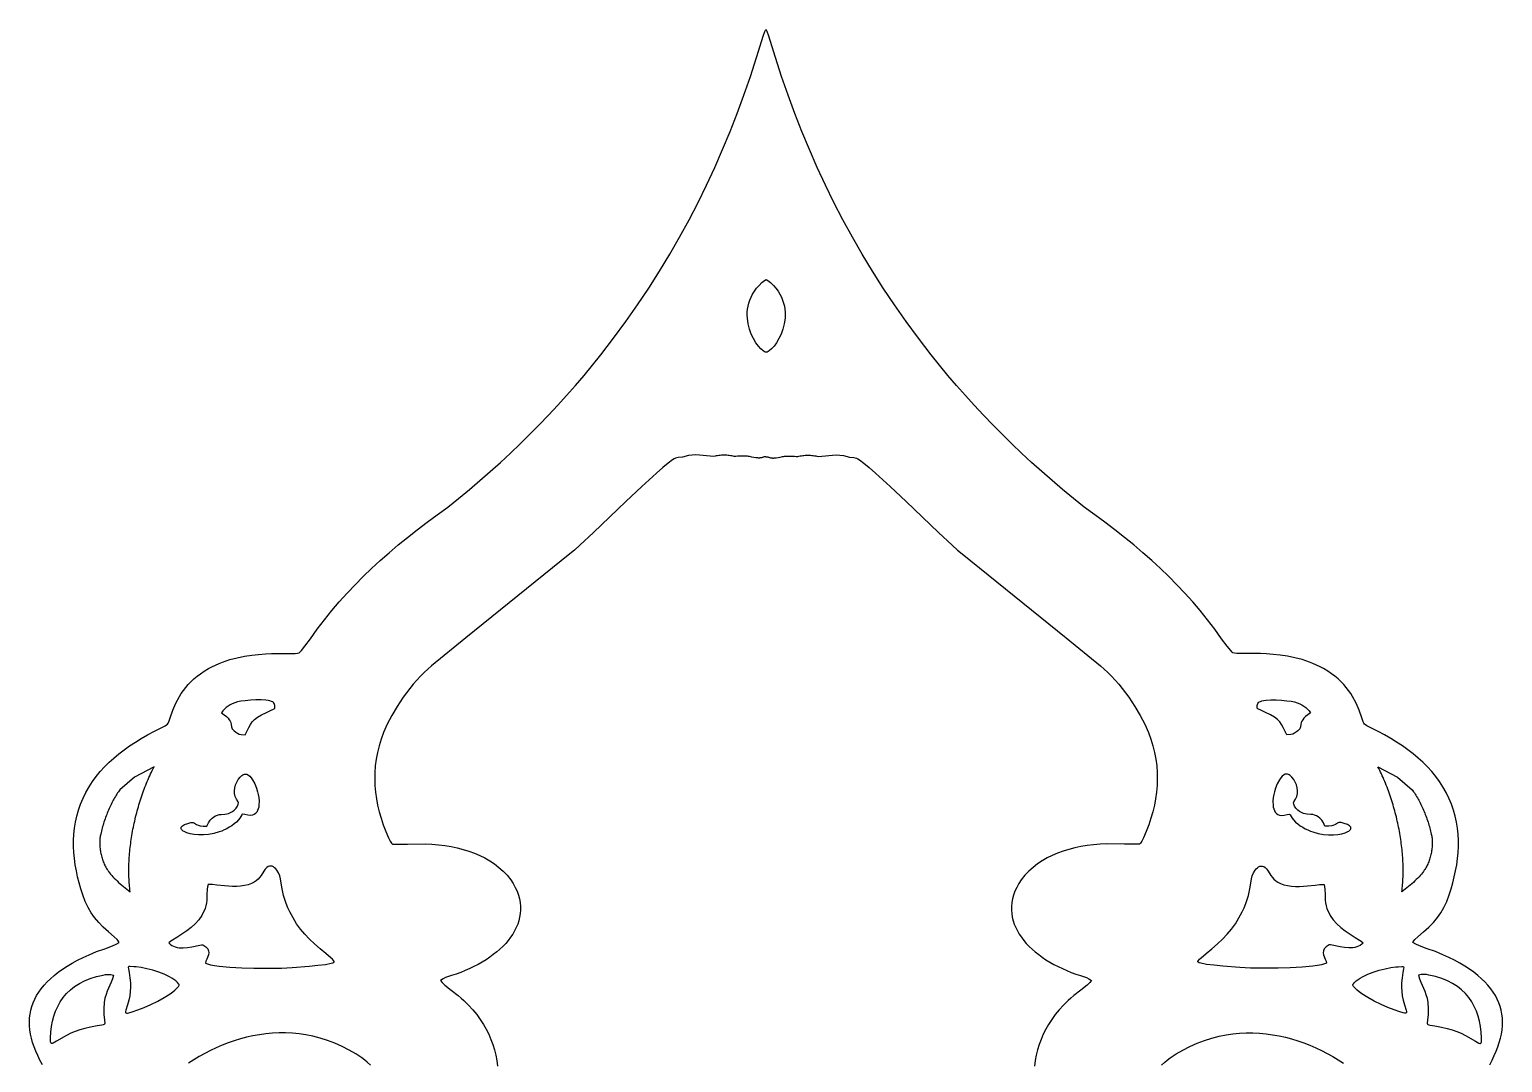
# Model space of a CAD drawing. Extents: x 75 to 4474, y 200 to 3053.
# Drawn here: x 2689 to 3383, y 646 to 1133 of the extents above; entities that cross this region are included whole.
import ezdxf

# ---------------------------------------------------------------- set-up
doc = ezdxf.new("R2010")
doc.units = 0
doc.layers.add('LAYER_1', color=18, linetype='CONTINUOUS')

msp = doc.modelspace()

# ---------------------------------------------------------------- linework, layer by layer
at = {"layer": 'LAYER_1'}
for points in [[(2694.96, 645.22), (2693.81, 647.37), (2692.78, 649.48), (2691.87, 651.57), (2691.07, 653.63), (2690.4, 655.66), (2689.85, 657.66), (2689.42, 659.63), (2689.12, 661.58), (2688.94, 663.49), (2688.89, 665.37), (2688.97, 667.23), (2689.18, 669.05), (2689.52, 670.85), (2690, 672.62), (2690.61, 674.36), (2691.36, 676.07), (2692.24, 677.75), (2693.27, 679.41), (2694.43, 681.03), (2695.74, 682.63), (2697.2, 684.2), (2698.79, 685.74), (2700.54, 687.25), (2702.43, 688.74), (2704.48, 690.19), (2706.67, 691.62), (2709.02, 693.02), (2711.53, 694.39), (2714.18, 695.74), (2717, 697.05), (2720.53, 698.47), (2724.35, 699.86), (2728.02, 701.28), (2729.68, 702.01), (2731.14, 702.76), (2730.67, 703.57), (2730.16, 704.21), (2728.78, 705.46), (2726.06, 707.8), (2723.64, 710.04), (2721.5, 712.24), (2719.6, 714.49), (2717.93, 716.83), (2716.47, 719.35), (2715.17, 722.1), (2714.03, 725.17), (2713.13, 727.99), (2712.32, 730.83), (2711.6, 733.69), (2710.98, 736.55), (2710.47, 739.41), (2710.07, 742.28), (2709.8, 745.15), (2709.66, 748.03), (2709.65, 750.9), (2709.79, 753.77), (2710.09, 756.63), (2710.54, 759.48), (2711.17, 762.33), (2711.97, 765.16), (2712.96, 767.98), (2714.14, 770.78), (2715.49, 773.52), (2716.98, 776.14), (2718.61, 778.65), (2720.36, 781.05), (2722.24, 783.35), (2724.25, 785.55), (2726.38, 787.67), (2728.63, 789.7), (2731, 791.66), (2733.49, 793.55), (2736.08, 795.38), (2738.78, 797.15), (2741.59, 798.88), (2744.5, 800.56), (2747.52, 802.2), (2750.63, 803.81), (2752.84, 804.93), (2753.5, 805.31), (2753.95, 805.69), (2754.27, 806.14), (2754.54, 806.73), (2755.19, 808.69), (2756.48, 812.22), (2757.89, 815.53), (2759.51, 818.63), (2760.42, 820.12), (2761.41, 821.55), (2762.48, 822.95), (2763.65, 824.31), (2764.93, 825.64), (2766.32, 826.93), (2767.83, 828.19), (2769.48, 829.43), (2771.27, 830.64), (2773.21, 831.83), (2774.84, 832.71), (2776.51, 833.51), (2778.19, 834.24), (2779.89, 834.91), (2783.33, 836.05), (2786.79, 836.95), (2790.22, 837.65), (2793.59, 838.17), (2796.87, 838.53), (2800.02, 838.77), (2802.99, 838.9), (2805.76, 838.97), (2810.52, 838.97), (2814.01, 838.99), (2815.18, 839.07), (2815.92, 839.23), (2816.34, 839.57), (2816.98, 840.28), (2818.62, 842.33), (2821.23, 845.86), (2824.5, 850.41), (2827.86, 854.82), (2831.31, 859.11), (2834.86, 863.28), (2838.51, 867.34), (2842.26, 871.31), (2846.12, 875.2), (2850.08, 879), (2854.15, 882.74), (2858.34, 886.43), (2862.64, 890.06), (2867.05, 893.65), (2871.59, 897.22), (2876.25, 900.77), (2881.04, 904.3), (2885.96, 907.84), (2891.09, 911.97), (2896.13, 916.15), (2901.09, 920.38), (2905.96, 924.65), (2910.75, 928.96), (2915.46, 933.32), (2920.08, 937.73), (2924.62, 942.19), (2929.08, 946.7), (2933.45, 951.25), (2937.75, 955.86), (2941.97, 960.51), (2946.11, 965.21), (2950.17, 969.97), (2954.16, 974.78), (2958.06, 979.63), (2964.08, 987.44), (2969.84, 995.27), (2975.37, 1003.14), (2980.66, 1011.06), (2985.73, 1019.01), (2990.57, 1027.02), (2995.2, 1035.07), (2999.63, 1043.19), (3003.86, 1051.37), (3007.9, 1059.62), (3011.75, 1067.94), (3015.43, 1076.34), (3018.93, 1084.81), (3022.28, 1093.38), (3025.47, 1102.03), (3028.51, 1110.78), (3032.27, 1122.69), (3034.56, 1129.68), (3035.4, 1131.97), (3035.69, 1132.64), (3035.88, 1132.91)], [(3376.81, 645.22), (3377.95, 647.37), (3378.98, 649.48), (3379.89, 651.57), (3380.69, 653.63), (3381.36, 655.66), (3381.91, 657.66), (3382.34, 659.63), (3382.64, 661.58), (3382.82, 663.49), (3382.87, 665.37), (3382.79, 667.23), (3382.58, 669.05), (3382.24, 670.85), (3381.76, 672.62), (3381.15, 674.36), (3380.41, 676.07), (3379.52, 677.75), (3378.49, 679.41), (3377.33, 681.03), (3376.02, 682.63), (3374.57, 684.2), (3372.97, 685.74), (3371.22, 687.25), (3369.33, 688.74), (3367.28, 690.19), (3365.09, 691.62), (3362.74, 693.02), (3360.24, 694.39), (3357.58, 695.74), (3354.76, 697.05), (3351.23, 698.47), (3347.41, 699.86), (3343.74, 701.28), (3342.08, 702.01), (3340.62, 702.76), (3341.09, 703.57), (3341.6, 704.21), (3342.98, 705.46), (3345.7, 707.8), (3348.12, 710.04), (3350.27, 712.24), (3352.16, 714.49), (3353.83, 716.83), (3355.29, 719.35), (3356.59, 722.1), (3357.73, 725.17), (3358.63, 727.99), (3359.44, 730.83), (3360.16, 733.69), (3360.78, 736.55), (3361.29, 739.41), (3361.69, 742.28), (3361.96, 745.15), (3362.11, 748.03), (3362.11, 750.9), (3361.97, 753.77), (3361.68, 756.63), (3361.22, 759.48), (3360.59, 762.33), (3359.79, 765.16), (3358.8, 767.98), (3357.62, 770.78), (3356.27, 773.52), (3354.78, 776.14), (3353.15, 778.65), (3351.4, 781.05), (3349.52, 783.35), (3347.51, 785.55), (3345.38, 787.67), (3343.13, 789.7), (3340.76, 791.66), (3338.28, 793.55), (3335.68, 795.38), (3332.98, 797.15), (3330.17, 798.88), (3327.26, 800.56), (3324.24, 802.2), (3321.13, 803.81), (3318.92, 804.93), (3318.27, 805.31), (3317.81, 805.69), (3317.49, 806.14), (3317.23, 806.73), (3316.57, 808.69), (3315.28, 812.22), (3313.87, 815.53), (3312.25, 818.63), (3311.34, 820.12), (3310.35, 821.55), (3309.28, 822.95), (3308.11, 824.31), (3306.83, 825.64), (3305.44, 826.93), (3303.93, 828.19), (3302.28, 829.43), (3300.49, 830.64), (3298.55, 831.83), (3296.92, 832.71), (3295.26, 833.51), (3293.57, 834.24), (3291.87, 834.91), (3288.43, 836.05), (3284.97, 836.95), (3281.54, 837.65), (3278.17, 838.17), (3274.89, 838.53), (3271.74, 838.77), (3268.77, 838.9), (3266, 838.97), (3261.24, 838.97), (3257.76, 838.99), (3256.58, 839.07), (3255.84, 839.23), (3255.43, 839.57), (3254.79, 840.28), (3253.14, 842.33), (3250.53, 845.86), (3247.26, 850.41), (3243.9, 854.82), (3240.45, 859.11), (3236.9, 863.28), (3233.25, 867.34), (3229.5, 871.31), (3225.64, 875.2), (3221.68, 879), (3217.61, 882.74), (3213.43, 886.43), (3209.13, 890.06), (3204.71, 893.65), (3200.17, 897.22), (3195.51, 900.77), (3190.72, 904.3), (3185.8, 907.84), (3180.67, 911.97), (3175.63, 916.15), (3170.67, 920.38), (3165.8, 924.65), (3161.01, 928.96), (3156.31, 933.32), (3151.68, 937.73), (3147.14, 942.19), (3142.69, 946.7), (3138.31, 951.25), (3134.01, 955.86), (3129.79, 960.51), (3125.65, 965.21), (3121.59, 969.97), (3117.61, 974.78), (3113.7, 979.63), (3107.68, 987.44), (3101.92, 995.27), (3096.39, 1003.14), (3091.1, 1011.06), (3086.03, 1019.01), (3081.19, 1027.02), (3076.56, 1035.07), (3072.13, 1043.19), (3067.9, 1051.37), (3063.86, 1059.62), (3060.01, 1067.94), (3056.33, 1076.34), (3052.83, 1084.81), (3049.48, 1093.38), (3046.29, 1102.03), (3043.25, 1110.78), (3039.49, 1122.69), (3037.2, 1129.68), (3036.36, 1131.97), (3036.07, 1132.64), (3035.88, 1132.91)], [(3035.88, 931.61), (3035.65, 931.6), (3035.45, 931.59), (3035.09, 931.56), (3034.78, 931.5), (3034.52, 931.43), (3034.27, 931.34), (3034.04, 931.26), (3033.78, 931.18), (3033.5, 931.12), (3033.17, 931.06), (3032.98, 931.05), (3032.78, 931.03), (3032.55, 931.03), (3032.3, 931.03), (3032.03, 931.05), (3031.73, 931.07), (3031.4, 931.1), (3031.04, 931.14), (3030.22, 931.27), (3029.25, 931.44), (3028.12, 931.68), (3027.61, 931.78), (3027.1, 931.85), (3026.6, 931.9), (3026.11, 931.94), (3025.62, 931.95), (3025.14, 931.96), (3024.67, 931.95), (3024.21, 931.93), (3023.32, 931.88), (3022.46, 931.82), (3021.66, 931.77), (3021.27, 931.76), (3020.9, 931.76), (3020.35, 931.89), (3019.78, 932), (3019.2, 932.1), (3018.6, 932.18), (3017.99, 932.24), (3017.37, 932.29), (3016.74, 932.31), (3016.11, 932.32), (3015.48, 932.31), (3014.86, 932.29), (3014.24, 932.24), (3013.63, 932.18), (3013.03, 932.1), (3012.44, 932), (3011.87, 931.89), (3011.32, 931.76), (3002.89, 932.56), (2999.4, 932.15), (2996.55, 931.41), (2994.46, 931.22), (2993.25, 930.98), (2992.59, 930.64), (2991.79, 930.12), (2989.76, 928.6), (2987.24, 926.51), (2984.3, 923.93), (2977.46, 917.66), (2969.84, 910.46), (2954.63, 895.96), (2948.24, 890.02), (2945.62, 887.67), (2943.47, 885.85), (2910.8, 859.52), (2894.47, 846.34), (2878.26, 833.11), (2876.51, 831.61), (2874.78, 829.98), (2873.06, 828.24), (2871.36, 826.39), (2869.7, 824.46), (2868.07, 822.46), (2864.97, 818.3), (2862.11, 814.02), (2859.57, 809.74), (2857.4, 805.59), (2855.68, 801.66), (2854.54, 798.51), (2853.59, 795.37), (2852.82, 792.24), (2852.24, 789.12), (2851.83, 786.01), (2851.6, 782.91), (2851.54, 779.81), (2851.65, 776.72), (2851.92, 773.63), (2852.35, 770.54), (2852.93, 767.46), (2853.67, 764.38), (2854.55, 761.29), (2855.58, 758.21), (2856.75, 755.11), (2858.06, 752.02), (2858.89, 750.45), (2859.47, 749.58), (2859.74, 749.27), (2859.98, 749.1), (2862.26, 749.07), (2867.06, 749.15), (2875.34, 749.25), (2878.49, 749.08), (2881.57, 748.81), (2884.59, 748.43), (2887.53, 747.95), (2890.4, 747.36), (2893.18, 746.65), (2895.88, 745.83), (2898.49, 744.88), (2901.01, 743.8), (2903.43, 742.6), (2905.75, 741.25), (2907.96, 739.77), (2910.06, 738.15), (2912.04, 736.38), (2913.91, 734.45), (2915.65, 732.37), (2916.8, 730.54), (2917.78, 728.71), (2918.59, 726.9), (2919.23, 725.1), (2919.7, 723.31), (2920.03, 721.55), (2920.19, 719.81), (2920.22, 718.08), (2920.09, 716.38), (2919.83, 714.7), (2919.43, 713.05), (2918.9, 711.43), (2918.25, 709.84), (2917.47, 708.27), (2916.58, 706.74), (2915.58, 705.24), (2914.46, 703.78), (2913.24, 702.36), (2911.92, 700.97), (2910.51, 699.62), (2909, 698.32), (2907.41, 697.06), (2905.73, 695.84), (2903.98, 694.67), (2902.15, 693.55), (2900.26, 692.48), (2898.3, 691.46), (2896.28, 690.49), (2894.2, 689.58), (2892.07, 688.72), (2889.89, 687.92), (2887.67, 687.18), (2884.96, 686.25), (2883.77, 685.7), (2882.5, 684.96), (2883.33, 683.9), (2884.51, 682.75), (2887.52, 680.28), (2890.78, 677.78), (2892.27, 676.59), (2893.54, 675.47), (2895.75, 673.27), (2897.78, 671.05), (2899.62, 668.8), (2901.29, 666.53), (2902.78, 664.23), (2904.12, 661.9), (2905.29, 659.54), (2906.32, 657.15), (2907.2, 654.72), (2907.95, 652.25), (2908.57, 649.74), (2909.06, 647.18), (2909.44, 644.59)], [(3035.88, 931.61), (3036.11, 931.6), (3036.31, 931.59), (3036.67, 931.56), (3036.98, 931.5), (3037.24, 931.43), (3037.49, 931.34), (3037.73, 931.26), (3037.98, 931.18), (3038.26, 931.12), (3038.59, 931.06), (3038.78, 931.05), (3038.98, 931.03), (3039.21, 931.03), (3039.46, 931.03), (3039.73, 931.05), (3040.03, 931.07), (3040.36, 931.1), (3040.72, 931.14), (3041.54, 931.27), (3042.51, 931.44), (3043.65, 931.68), (3044.16, 931.78), (3044.66, 931.85), (3045.16, 931.9), (3045.65, 931.94), (3046.14, 931.95), (3046.62, 931.96), (3047.09, 931.95), (3047.55, 931.93), (3048.44, 931.88), (3049.3, 931.82), (3050.1, 931.77), (3050.49, 931.76), (3050.86, 931.76), (3051.41, 931.89), (3051.98, 932), (3052.56, 932.1), (3053.16, 932.18), (3053.78, 932.24), (3054.4, 932.29), (3055.02, 932.31), (3055.65, 932.32), (3056.28, 932.31), (3056.9, 932.29), (3057.52, 932.24), (3058.13, 932.18), (3058.73, 932.1), (3059.32, 932), (3059.89, 931.89), (3060.44, 931.76), (3068.87, 932.56), (3072.36, 932.15), (3075.21, 931.41), (3077.3, 931.22), (3078.51, 930.98), (3079.17, 930.64), (3079.97, 930.12), (3082, 928.6), (3084.52, 926.51), (3087.46, 923.93), (3094.3, 917.66), (3101.93, 910.46), (3117.13, 895.96), (3123.52, 890.02), (3126.14, 887.67), (3128.29, 885.85), (3160.96, 859.52), (3177.29, 846.34), (3193.51, 833.11), (3195.25, 831.61), (3196.98, 829.98), (3198.7, 828.24), (3200.4, 826.39), (3202.06, 824.46), (3203.69, 822.46), (3206.8, 818.3), (3209.65, 814.02), (3212.19, 809.74), (3214.36, 805.59), (3216.08, 801.66), (3217.22, 798.51), (3218.17, 795.37), (3218.94, 792.24), (3219.52, 789.12), (3219.93, 786.01), (3220.16, 782.91), (3220.22, 779.81), (3220.11, 776.72), (3219.84, 773.63), (3219.41, 770.54), (3218.83, 767.46), (3218.09, 764.38), (3217.21, 761.29), (3216.18, 758.21), (3215.01, 755.11), (3213.7, 752.02), (3212.87, 750.45), (3212.29, 749.58), (3212.02, 749.27), (3211.78, 749.1), (3209.5, 749.07), (3204.7, 749.15), (3196.42, 749.25), (3193.27, 749.08), (3190.19, 748.81), (3187.17, 748.43), (3184.23, 747.95), (3181.36, 747.36), (3178.58, 746.65), (3175.88, 745.83), (3173.27, 744.88), (3170.75, 743.8), (3168.33, 742.6), (3166.01, 741.25), (3163.8, 739.77), (3161.7, 738.15), (3159.72, 736.38), (3157.85, 734.45), (3156.11, 732.37), (3154.96, 730.54), (3153.98, 728.71), (3153.18, 726.9), (3152.54, 725.1), (3152.06, 723.31), (3151.74, 721.55), (3151.57, 719.81), (3151.55, 718.08), (3151.67, 716.38), (3151.93, 714.7), (3152.33, 713.05), (3152.86, 711.43), (3153.51, 709.84), (3154.29, 708.27), (3155.18, 706.74), (3156.19, 705.24), (3157.3, 703.78), (3158.52, 702.36), (3159.84, 700.97), (3161.25, 699.62), (3162.76, 698.32), (3164.35, 697.06), (3166.03, 695.84), (3167.78, 694.67), (3169.61, 693.55), (3171.5, 692.48), (3173.46, 691.46), (3175.49, 690.49), (3177.56, 689.58), (3179.69, 688.72), (3181.87, 687.92), (3184.09, 687.18), (3186.8, 686.25), (3187.99, 685.7), (3189.26, 684.96), (3188.43, 683.9), (3187.26, 682.75), (3184.24, 680.28), (3180.98, 677.78), (3179.49, 676.59), (3178.23, 675.47), (3176.01, 673.27), (3173.98, 671.05), (3172.14, 668.8), (3170.48, 666.53), (3168.98, 664.23), (3167.65, 661.9), (3166.47, 659.54), (3165.44, 657.15), (3164.56, 654.72), (3163.81, 652.25), (3163.19, 649.74), (3162.7, 647.18), (3162.32, 644.59)], [(2849.56, 645.01), (2848.02, 646.39), (2846.82, 647.41), (2845.52, 648.41), (2842.68, 650.33), (2839.57, 652.14), (2836.25, 653.82), (2832.8, 655.33), (2829.29, 656.66), (2825.78, 657.79), (2822.34, 658.68), (2819.13, 659.3), (2815.93, 659.75), (2812.75, 660.05), (2809.59, 660.19), (2806.46, 660.18), (2803.34, 660.03), (2800.26, 659.75), (2797.2, 659.33), (2794.18, 658.78), (2791.2, 658.12), (2788.25, 657.34), (2785.34, 656.45), (2782.47, 655.45), (2779.65, 654.36), (2776.87, 653.16), (2774.15, 651.89), (2771.47, 650.52), (2768.86, 649.08), (2766.3, 647.57), (2763.8, 645.99)], [(3222.2, 645.01), (3223.74, 646.39), (3224.94, 647.41), (3226.24, 648.41), (3229.08, 650.33), (3232.2, 652.14), (3235.51, 653.82), (3238.96, 655.33), (3242.47, 656.66), (3245.98, 657.79), (3249.42, 658.68), (3252.63, 659.3), (3255.83, 659.75), (3259.01, 660.05), (3262.17, 660.19), (3265.3, 660.18), (3268.42, 660.03), (3271.5, 659.75), (3274.56, 659.33), (3277.58, 658.78), (3280.57, 658.12), (3283.52, 657.34), (3286.42, 656.45), (3289.29, 655.45), (3292.11, 654.36), (3294.89, 653.16), (3297.61, 651.89), (3300.29, 650.52), (3302.9, 649.08), (3305.46, 647.57), (3307.96, 645.99)]]:
    msp.add_lwpolyline(points, dxfattribs=at)
for points in [[(3035.99, 1015.17), (3036.78, 1014.66), (3038.06, 1013.66), (3039.38, 1012.33), (3040.54, 1010.97), (3041.55, 1009.6), (3042.41, 1008.2), (3043.14, 1006.79), (3043.73, 1005.37), (3044.19, 1003.95), (3044.53, 1002.53), (3044.77, 1001.12), (3044.89, 999.71), (3044.93, 998.32), (3044.87, 996.95), (3044.51, 994.29), (3043.87, 991.76), (3043.01, 989.4), (3042, 987.25), (3040.87, 985.34), (3039.7, 983.72), (3038.54, 982.42), (3037.44, 981.48), (3036.93, 981.15), (3036.46, 980.93), (3036.03, 980.82), (3035.99, 980.82), (3035.94, 980.82), (3035.52, 980.93), (3035.04, 981.15), (3034.54, 981.48), (3033.44, 982.42), (3032.27, 983.72), (3031.1, 985.34), (3029.98, 987.25), (3028.96, 989.4), (3028.1, 991.76), (3027.47, 994.29), (3027.11, 996.95), (3027.05, 998.32), (3027.08, 999.71), (3027.21, 1001.12), (3027.44, 1002.53), (3027.79, 1003.95), (3028.25, 1005.37), (3028.84, 1006.79), (3029.56, 1008.2), (3030.42, 1009.6), (3031.43, 1010.97), (3032.59, 1012.33), (3033.92, 1013.66), (3035.19, 1014.66)], [(2779.29, 810.94), (2780.62, 810.03), (2781.66, 809.19), (2782.46, 808.43), (2783.04, 807.74), (2783.44, 807.09), (2783.71, 806.5), (2783.97, 805.42), (2784.12, 804.43), (2784.46, 803.48), (2784.78, 802.99), (2785.27, 802.48), (2785.94, 801.95), (2786.85, 801.39), (2787.72, 800.99), (2788.6, 800.75), (2790.51, 800.54), (2792.16, 804.13), (2792.96, 805.55), (2793.86, 806.78), (2794.97, 807.9), (2796.39, 808.96), (2798.22, 810.01), (2800.55, 811.11), (2802.51, 812), (2804.25, 812.86), (2804.43, 813.17), (2804.54, 813.55), (2804.52, 814.47), (2804.39, 814.95), (2804.18, 815.4), (2803.88, 815.8), (2803.5, 816.12), (2802.94, 816.39), (2802.21, 816.62), (2801.33, 816.79), (2800.32, 816.92), (2798.03, 817.06), (2795.52, 817.05), (2792.97, 816.93), (2790.57, 816.71), (2788.5, 816.43), (2786.96, 816.1), (2785.64, 815.7), (2784.45, 815.23), (2783.39, 814.71), (2782.44, 814.12), (2781.57, 813.45), (2780.76, 812.7), (2780.01, 811.87)], [(3292.47, 810.94), (3291.14, 810.03), (3290.1, 809.19), (3289.31, 808.43), (3288.72, 807.74), (3288.32, 807.09), (3288.05, 806.5), (3287.79, 805.42), (3287.64, 804.43), (3287.3, 803.48), (3286.98, 802.99), (3286.49, 802.48), (3285.82, 801.95), (3284.91, 801.39), (3284.04, 800.99), (3283.16, 800.75), (3281.25, 800.54), (3279.6, 804.13), (3278.8, 805.55), (3277.9, 806.78), (3276.79, 807.9), (3275.37, 808.96), (3273.54, 810.01), (3271.21, 811.11), (3269.25, 812), (3267.51, 812.86), (3267.33, 813.17), (3267.22, 813.55), (3267.24, 814.47), (3267.37, 814.95), (3267.58, 815.4), (3267.88, 815.8), (3268.26, 816.12), (3268.82, 816.39), (3269.55, 816.62), (3270.43, 816.79), (3271.44, 816.92), (3273.73, 817.06), (3276.24, 817.05), (3278.79, 816.93), (3281.19, 816.71), (3283.26, 816.43), (3284.8, 816.1), (3286.13, 815.7), (3287.31, 815.23), (3288.37, 814.71), (3289.32, 814.12), (3290.19, 813.45), (3291, 812.7), (3291.75, 811.87)], [(2747.6, 785.56), (2738.34, 780.6), (2731.51, 774.77), (2731.15, 774.28), (2730.79, 773.77), (2730.43, 773.25), (2730.08, 772.7), (2729.73, 772.15), (2729.38, 771.57), (2729.03, 770.99), (2728.69, 770.38), (2728.35, 769.77), (2728.02, 769.14), (2727.69, 768.51), (2727.37, 767.86), (2727.05, 767.2), (2726.74, 766.53), (2726.43, 765.86), (2726.13, 765.18), (2725.84, 764.49), (2725.55, 763.79), (2725.27, 763.09), (2725, 762.39), (2724.74, 761.68), (2724.49, 760.97), (2724.24, 760.25), (2724, 759.54), (2723.78, 758.82), (2723.56, 758.11), (2723.35, 757.39), (2723.15, 756.68), (2722.97, 755.97), (2722.79, 755.26), (2722.63, 754.56), (2722.47, 753.86), (2722.36, 753.41), (2722.26, 752.93), (2722.18, 752.45), (2722.11, 751.95), (2722.05, 751.44), (2722.01, 750.92), (2721.99, 750.39), (2721.98, 749.85), (2721.98, 749.3), (2722, 748.75), (2722.03, 748.19), (2722.08, 747.62), (2722.14, 747.05), (2722.21, 746.48), (2722.3, 745.9), (2722.4, 745.33), (2722.52, 744.75), (2722.64, 744.17), (2722.79, 743.6), (2722.94, 743.03), (2723.11, 742.47), (2723.29, 741.9), (2723.48, 741.35), (2723.69, 740.8), (2723.9, 740.26), (2724.13, 739.73), (2724.38, 739.21), (2724.63, 738.7), (2724.9, 738.2), (2725.18, 737.72), (2725.47, 737.25), (2725.77, 736.79), (2726.17, 736.21), (2726.63, 735.62), (2727.12, 735), (2727.66, 734.37), (2728.24, 733.73), (2728.86, 733.08), (2729.51, 732.42), (2730.19, 731.76), (2730.89, 731.1), (2731.62, 730.45), (2732.37, 729.79), (2733.14, 729.15), (2733.92, 728.52), (2734.72, 727.91), (2735.52, 727.31), (2736.33, 726.73), (2736.22, 727.56), (2736.13, 728.4), (2736.04, 729.25), (2735.96, 730.11), (2735.9, 730.97), (2735.84, 731.84), (2735.8, 732.72), (2735.76, 733.6), (2735.73, 734.49), (2735.72, 735.39), (2735.71, 736.29), (2735.71, 737.2), (2735.72, 738.12), (2735.74, 739.03), (2735.77, 739.96), (2735.81, 740.89), (2735.86, 741.82), (2735.92, 742.76), (2735.98, 743.7), (2736.06, 744.64), (2736.14, 745.59), (2736.24, 746.54), (2736.34, 747.49), (2736.45, 748.45), (2736.57, 749.4), (2736.7, 750.36), (2736.84, 751.32), (2736.99, 752.29), (2737.14, 753.25), (2737.31, 754.21), (2737.48, 755.18), (2737.66, 756.14), (2737.85, 757.11), (2738.05, 758.07), (2738.25, 759.04), (2738.47, 760), (2738.69, 760.96), (2738.92, 761.93), (2739.16, 762.88), (2739.4, 763.84), (2739.66, 764.8), (2739.92, 765.75), (2740.19, 766.7), (2740.47, 767.65), (2740.75, 768.59), (2741.05, 769.53), (2741.35, 770.47), (2741.66, 771.4), (2741.98, 772.33), (2742.3, 773.25), (2742.63, 774.17), (2742.97, 775.09), (2743.32, 776), (2743.67, 776.9), (2744.03, 777.8), (2744.4, 778.69), (2744.78, 779.57), (2745.16, 780.45), (2745.55, 781.32), (2745.94, 782.18), (2746.35, 783.04), (2746.76, 783.89), (2747.18, 784.72)], [(3324.16, 785.56), (3333.42, 780.6), (3340.25, 774.77), (3340.61, 774.28), (3340.97, 773.77), (3341.33, 773.25), (3341.68, 772.7), (3342.04, 772.15), (3342.38, 771.57), (3342.73, 770.99), (3343.07, 770.38), (3343.41, 769.77), (3343.74, 769.14), (3344.07, 768.51), (3344.39, 767.86), (3344.71, 767.2), (3345.02, 766.53), (3345.33, 765.86), (3345.63, 765.18), (3345.92, 764.49), (3346.21, 763.79), (3346.49, 763.09), (3346.76, 762.39), (3347.02, 761.68), (3347.28, 760.97), (3347.52, 760.25), (3347.76, 759.54), (3347.99, 758.82), (3348.2, 758.11), (3348.41, 757.39), (3348.61, 756.68), (3348.79, 755.97), (3348.97, 755.26), (3349.13, 754.56), (3349.29, 753.86), (3349.4, 753.41), (3349.5, 752.93), (3349.59, 752.45), (3349.66, 751.95), (3349.71, 751.44), (3349.75, 750.92), (3349.77, 750.39), (3349.79, 749.85), (3349.78, 749.3), (3349.76, 748.75), (3349.73, 748.19), (3349.68, 747.62), (3349.62, 747.05), (3349.55, 746.48), (3349.46, 745.9), (3349.36, 745.33), (3349.25, 744.75), (3349.12, 744.17), (3348.98, 743.6), (3348.82, 743.03), (3348.65, 742.47), (3348.47, 741.9), (3348.28, 741.35), (3348.08, 740.8), (3347.86, 740.26), (3347.63, 739.73), (3347.38, 739.21), (3347.13, 738.7), (3346.86, 738.2), (3346.58, 737.72), (3346.29, 737.25), (3345.99, 736.79), (3345.59, 736.21), (3345.13, 735.62), (3344.64, 735), (3344.1, 734.37), (3343.52, 733.73), (3342.9, 733.08), (3342.25, 732.42), (3341.57, 731.76), (3340.87, 731.1), (3340.14, 730.45), (3339.39, 729.79), (3338.62, 729.15), (3337.84, 728.52), (3337.04, 727.91), (3336.24, 727.31), (3335.43, 726.73), (3335.54, 727.56), (3335.64, 728.4), (3335.72, 729.25), (3335.8, 730.11), (3335.86, 730.97), (3335.92, 731.84), (3335.96, 732.72), (3336, 733.6), (3336.03, 734.49), (3336.05, 735.39), (3336.05, 736.29), (3336.05, 737.2), (3336.04, 738.12), (3336.02, 739.03), (3335.99, 739.96), (3335.95, 740.89), (3335.9, 741.82), (3335.84, 742.76), (3335.78, 743.7), (3335.7, 744.64), (3335.62, 745.59), (3335.52, 746.54), (3335.42, 747.49), (3335.31, 748.45), (3335.19, 749.4), (3335.06, 750.36), (3334.92, 751.32), (3334.77, 752.29), (3334.62, 753.25), (3334.46, 754.21), (3334.28, 755.18), (3334.1, 756.14), (3333.91, 757.11), (3333.72, 758.07), (3333.51, 759.04), (3333.3, 760), (3333.07, 760.96), (3332.84, 761.93), (3332.6, 762.88), (3332.36, 763.84), (3332.1, 764.8), (3331.84, 765.75), (3331.57, 766.7), (3331.29, 767.65), (3331.01, 768.59), (3330.71, 769.53), (3330.41, 770.47), (3330.1, 771.4), (3329.79, 772.33), (3329.46, 773.25), (3329.13, 774.17), (3328.79, 775.09), (3328.44, 776), (3328.09, 776.9), (3327.73, 777.8), (3327.36, 778.69), (3326.99, 779.57), (3326.6, 780.45), (3326.21, 781.32), (3325.82, 782.18), (3325.41, 783.04), (3325, 783.89), (3324.58, 784.72)], [(2787.27, 767.93), (2787.4, 768.6), (2787.24, 769.06), (2786.35, 770.33), (2785.82, 771.59), (2785.54, 772.92), (2785.49, 774.29), (2785.66, 775.67), (2786.03, 777.03), (2786.57, 778.34), (2787.27, 779.57), (2788.11, 780.7), (2788.96, 781.53), (2789.37, 781.81), (2789.78, 782), (2790.18, 782.12), (2790.57, 782.16), (2790.96, 782.12), (2791.33, 782.03), (2792.05, 781.65), (2792.73, 781.08), (2793.37, 780.33), (2793.96, 779.46), (2794.99, 777.5), (2795.8, 775.49), (2796.36, 773.74), (2796.66, 772.56), (2796.9, 771.07), (2797.05, 769.31), (2797.01, 767.46), (2796.88, 766.56), (2796.67, 765.7), (2796.37, 764.91), (2795.95, 764.2), (2795.41, 763.61), (2794.73, 763.14), (2793.91, 762.83), (2792.92, 762.69), (2791.77, 762.75), (2790.42, 763.03), (2789.31, 763.26), (2789.06, 763.19), (2788.9, 762.97), (2788.48, 762.09), (2788.06, 761.41), (2787.37, 760.54), (2786.36, 759.54), (2785.3, 758.63), (2784.19, 757.81), (2783.04, 757.06), (2781.86, 756.4), (2780.66, 755.82), (2779.44, 755.3), (2778.2, 754.86), (2775.71, 754.18), (2773.24, 753.74), (2770.85, 753.53), (2768.58, 753.52), (2766.49, 753.69), (2764.62, 754), (2763.02, 754.45), (2761.76, 755), (2761.26, 755.31), (2760.87, 755.64), (2760.58, 755.98), (2760.4, 756.33), (2760.35, 756.69), (2760.42, 757.06), (2760.62, 757.42), (2760.97, 757.79), (2761.39, 758.08), (2762, 758.37), (2763.5, 758.9), (2764.99, 759.27), (2765.58, 759.35), (2765.97, 759.34), (2766.34, 759.19), (2766.69, 758.96), (2767.59, 758.35), (2768.31, 758.05), (2769.33, 757.81), (2770.71, 757.65), (2772.53, 757.6), (2773.3, 759.15), (2774.09, 760.38), (2774.89, 761.31), (2775.72, 762), (2776.56, 762.49), (2777.41, 762.81), (2778.28, 763.01), (2779.16, 763.13), (2780.93, 763.29), (2781.82, 763.41), (2782.71, 763.62), (2783.6, 763.95), (2784.49, 764.44), (2785.37, 765.15), (2786.25, 766.1), (2786.84, 766.99)], [(3284.49, 767.93), (3284.36, 768.6), (3284.53, 769.06), (3285.41, 770.33), (3285.94, 771.59), (3286.22, 772.92), (3286.27, 774.29), (3286.1, 775.67), (3285.73, 777.03), (3285.19, 778.34), (3284.49, 779.57), (3283.65, 780.7), (3282.8, 781.53), (3282.39, 781.81), (3281.98, 782), (3281.58, 782.12), (3281.19, 782.16), (3280.8, 782.12), (3280.43, 782.03), (3279.71, 781.65), (3279.03, 781.08), (3278.39, 780.33), (3277.8, 779.46), (3276.77, 777.5), (3275.96, 775.49), (3275.4, 773.74), (3275.1, 772.56), (3274.86, 771.07), (3274.71, 769.31), (3274.76, 767.46), (3274.88, 766.56), (3275.09, 765.7), (3275.39, 764.91), (3275.81, 764.2), (3276.35, 763.61), (3277.03, 763.14), (3277.85, 762.83), (3278.84, 762.69), (3279.99, 762.75), (3281.34, 763.03), (3282.45, 763.26), (3282.7, 763.19), (3282.87, 762.97), (3283.28, 762.09), (3283.7, 761.41), (3284.39, 760.54), (3285.4, 759.54), (3286.47, 758.63), (3287.57, 757.81), (3288.72, 757.06), (3289.9, 756.4), (3291.1, 755.82), (3292.33, 755.3), (3293.56, 754.86), (3296.05, 754.18), (3298.52, 753.74), (3300.91, 753.53), (3303.18, 753.52), (3305.28, 753.69), (3307.15, 754), (3308.74, 754.45), (3310.01, 755), (3310.5, 755.31), (3310.9, 755.64), (3311.18, 755.98), (3311.36, 756.33), (3311.41, 756.69), (3311.34, 757.06), (3311.14, 757.42), (3310.8, 757.79), (3310.37, 758.08), (3309.76, 758.37), (3308.26, 758.9), (3306.77, 759.27), (3306.18, 759.35), (3305.79, 759.34), (3305.42, 759.19), (3305.08, 758.96), (3304.17, 758.35), (3303.45, 758.05), (3302.44, 757.81), (3301.06, 757.65), (3299.23, 757.6), (3298.46, 759.15), (3297.67, 760.38), (3296.87, 761.31), (3296.04, 762), (3295.2, 762.49), (3294.35, 762.81), (3293.48, 763.01), (3292.6, 763.13), (3290.83, 763.29), (3289.94, 763.41), (3289.05, 763.62), (3288.16, 763.95), (3287.27, 764.44), (3286.39, 765.15), (3285.52, 766.1), (3284.92, 766.99)], [(2777.17, 729.86), (2775.1, 730.08), (2773.01, 730.11), (2772.73, 729.06), (2772.58, 727.92), (2772.49, 725.44), (2772.41, 722.78), (2772.26, 721.43), (2771.97, 720.07), (2771.6, 718.86), (2771.15, 717.69), (2770.63, 716.58), (2770.03, 715.51), (2768.64, 713.49), (2767, 711.63), (2765.12, 709.88), (2763.03, 708.23), (2760.74, 706.65), (2758.29, 705.13), (2756.35, 703.95), (2755.49, 703.34), (2754.6, 702.6), (2755.21, 701.95), (2755.9, 701.43), (2756.67, 701.01), (2757.51, 700.7), (2758.41, 700.48), (2759.35, 700.34), (2760.32, 700.27), (2761.33, 700.27), (2763.37, 700.42), (2765.41, 700.72), (2769.13, 701.45), (2769.94, 701.62), (2770.52, 701.62), (2771.11, 701.36), (2772, 700.73), (2772.5, 700.29), (2772.87, 699.83), (2773.14, 699.37), (2773.3, 698.89), (2773.39, 697.92), (2773.21, 696.93), (2772.45, 694.97), (2772.05, 694.02), (2771.76, 693.12), (2772.77, 692.67), (2774.23, 692.28), (2776.06, 691.94), (2778.22, 691.64), (2783.26, 691.19), (2788.87, 690.88), (2794.58, 690.71), (2799.91, 690.64), (2804.4, 690.65), (2807.55, 690.72), (2812.63, 691.01), (2820.65, 691.62), (2824.73, 692.03), (2828.32, 692.49), (2831, 693), (2831.87, 693.27), (2832.36, 693.54), (2832.43, 693.69), (2832.41, 693.88), (2832.13, 694.38), (2831.61, 694.97), (2830.94, 695.61), (2828.56, 697.56), (2825.78, 699.83), (2823.21, 702.08), (2820.83, 704.36), (2818.63, 706.69), (2816.61, 709.11), (2814.75, 711.65), (2813.05, 714.36), (2811.51, 717.26), (2810.62, 719.18), (2809.85, 721.09), (2809.19, 723), (2808.62, 724.91), (2807.73, 728.79), (2807.11, 732.8), (2806.81, 734.15), (2806.22, 735.59), (2805.41, 736.93), (2804.92, 737.52), (2804.4, 738.03), (2803.84, 738.42), (2803.24, 738.69), (2802.63, 738.81), (2801.99, 738.76), (2801.34, 738.52), (2800.67, 738.07), (2800.01, 737.38), (2799.34, 736.44), (2798, 734.32), (2797.33, 733.41), (2796.58, 732.59), (2795.72, 731.84), (2794.69, 731.17), (2793.45, 730.57), (2791.94, 730.01), (2790.19, 729.56), (2788.37, 729.28), (2786.51, 729.16), (2784.61, 729.16), (2782.72, 729.26), (2780.83, 729.42)], [(3294.59, 729.86), (3296.66, 730.08), (3298.76, 730.11), (3299.04, 729.06), (3299.18, 727.92), (3299.27, 725.44), (3299.35, 722.78), (3299.5, 721.43), (3299.79, 720.07), (3300.16, 718.86), (3300.61, 717.69), (3301.13, 716.58), (3301.73, 715.51), (3303.12, 713.49), (3304.76, 711.63), (3306.64, 709.88), (3308.73, 708.23), (3311.02, 706.65), (3313.47, 705.13), (3315.42, 703.95), (3316.27, 703.34), (3317.16, 702.6), (3316.55, 701.95), (3315.86, 701.43), (3315.09, 701.01), (3314.25, 700.7), (3313.35, 700.48), (3312.41, 700.34), (3311.44, 700.27), (3310.43, 700.27), (3308.39, 700.42), (3306.35, 700.72), (3302.64, 701.45), (3301.82, 701.62), (3301.24, 701.62), (3300.65, 701.36), (3299.77, 700.73), (3299.27, 700.29), (3298.89, 699.83), (3298.62, 699.37), (3298.46, 698.89), (3298.38, 697.92), (3298.55, 696.93), (3299.31, 694.97), (3299.71, 694.02), (3300, 693.12), (3298.99, 692.67), (3297.53, 692.28), (3295.7, 691.94), (3293.54, 691.64), (3288.5, 691.19), (3282.89, 690.88), (3277.18, 690.71), (3271.85, 690.64), (3267.36, 690.65), (3264.21, 690.72), (3259.13, 691.01), (3251.12, 691.62), (3247.03, 692.03), (3243.44, 692.49), (3240.76, 693), (3239.89, 693.27), (3239.4, 693.54), (3239.33, 693.69), (3239.35, 693.88), (3239.63, 694.38), (3240.15, 694.97), (3240.82, 695.61), (3243.2, 697.56), (3245.98, 699.83), (3248.55, 702.08), (3250.93, 704.36), (3253.13, 706.69), (3255.15, 709.11), (3257.01, 711.65), (3258.71, 714.36), (3260.26, 717.26), (3261.14, 719.18), (3261.91, 721.09), (3262.57, 723), (3263.14, 724.91), (3264.03, 728.79), (3264.65, 732.8), (3264.96, 734.15), (3265.54, 735.59), (3266.35, 736.93), (3266.84, 737.52), (3267.36, 738.03), (3267.92, 738.42), (3268.52, 738.69), (3269.13, 738.81), (3269.77, 738.76), (3270.43, 738.52), (3271.09, 738.07), (3271.75, 737.38), (3272.42, 736.44), (3273.76, 734.32), (3274.44, 733.41), (3275.18, 732.59), (3276.04, 731.84), (3277.07, 731.17), (3278.31, 730.57), (3279.82, 730.01), (3281.57, 729.56), (3283.39, 729.28), (3285.26, 729.16), (3287.15, 729.16), (3289.05, 729.26), (3290.93, 729.42)], [(2723.94, 671.47), (2724, 668.85), (2724.2, 666.22), (2724.34, 664.73), (2724.28, 664.33), (2724.08, 664.09), (2723.67, 663.94), (2723.01, 663.83), (2720.73, 663.52), (2717.65, 662.94), (2714.98, 662.34), (2712.63, 661.67), (2710.48, 660.91), (2708.41, 660.03), (2706.33, 659), (2701.69, 656.36), (2700.07, 655.43), (2699.56, 655.23), (2699.21, 655.24), (2698.99, 655.48), (2698.87, 655.98), (2698.83, 657.87), (2698.96, 660.55), (2699.26, 663.15), (2699.73, 665.68), (2700.37, 668.12), (2701.19, 670.46), (2702.19, 672.7), (2703.39, 674.83), (2704.78, 676.83), (2706.37, 678.71), (2708.17, 680.44), (2710.18, 682.03), (2712.4, 683.46), (2714.85, 684.73), (2717.52, 685.82), (2720.43, 686.73), (2723.58, 687.46), (2724.77, 687.67), (2725.98, 687.78), (2727.19, 687.7), (2727.8, 687.56), (2728.42, 687.32), (2727.99, 685.67), (2727.45, 684.16), (2726.17, 681.34), (2725.53, 679.88), (2724.95, 678.3), (2724.47, 676.54), (2724.14, 674.52)], [(2738.13, 691.39), (2736.26, 691.52), (2735.77, 691.47), (2735.52, 691.29), (2735.46, 690.95), (2735.53, 690.41), (2735.88, 688.64), (2736.22, 686.06), (2736.42, 683.77), (2736.48, 681.68), (2736.37, 679.7), (2736.11, 677.72), (2735.69, 675.65), (2735.09, 673.4), (2734.32, 670.88), (2734.17, 670.25), (2734.18, 669.83), (2734.35, 669.59), (2734.67, 669.52), (2735.13, 669.57), (2735.72, 669.71), (2737.29, 670.19), (2739.92, 671.08), (2742.92, 672.24), (2746.11, 673.62), (2749.33, 675.17), (2752.4, 676.84), (2755.17, 678.59), (2756.38, 679.48), (2757.45, 680.37), (2758.36, 681.26), (2759.09, 682.13), (2759.41, 682.61), (2759.45, 682.92), (2759.18, 683.29), (2758.59, 683.92), (2757.83, 684.66), (2756.94, 685.36), (2755.94, 686.03), (2754.85, 686.67), (2752.42, 687.83), (2749.76, 688.84), (2747, 689.7), (2744.22, 690.4), (2741.56, 690.93), (2739.11, 691.28)], [(3333.64, 691.39), (3335.5, 691.52), (3335.99, 691.47), (3336.24, 691.29), (3336.3, 690.95), (3336.23, 690.41), (3335.88, 688.64), (3335.54, 686.06), (3335.34, 683.77), (3335.28, 681.68), (3335.39, 679.7), (3335.65, 677.72), (3336.07, 675.65), (3336.67, 673.4), (3337.44, 670.88), (3337.59, 670.25), (3337.58, 669.83), (3337.41, 669.59), (3337.09, 669.52), (3336.63, 669.57), (3336.04, 669.71), (3334.47, 670.19), (3331.84, 671.08), (3328.84, 672.24), (3325.65, 673.62), (3322.44, 675.17), (3319.36, 676.84), (3316.59, 678.59), (3315.38, 679.48), (3314.31, 680.37), (3313.4, 681.26), (3312.67, 682.13), (3312.35, 682.61), (3312.31, 682.92), (3312.58, 683.29), (3313.17, 683.92), (3313.94, 684.66), (3314.82, 685.36), (3315.82, 686.03), (3316.91, 686.67), (3319.34, 687.83), (3322, 688.84), (3324.77, 689.7), (3327.54, 690.4), (3330.21, 690.93), (3332.66, 691.28)], [(3347.82, 671.47), (3347.76, 668.85), (3347.56, 666.22), (3347.42, 664.73), (3347.48, 664.33), (3347.68, 664.09), (3348.09, 663.94), (3348.75, 663.83), (3351.03, 663.52), (3354.11, 662.94), (3356.78, 662.34), (3359.13, 661.67), (3361.29, 660.91), (3363.35, 660.03), (3365.43, 659), (3370.08, 656.36), (3371.69, 655.43), (3372.2, 655.23), (3372.55, 655.24), (3372.77, 655.48), (3372.89, 655.98), (3372.94, 657.87), (3372.8, 660.55), (3372.5, 663.15), (3372.04, 665.68), (3371.39, 668.12), (3370.57, 670.46), (3369.57, 672.7), (3368.37, 674.83), (3366.98, 676.83), (3365.39, 678.71), (3363.59, 680.44), (3361.59, 682.03), (3359.36, 683.46), (3356.91, 684.73), (3354.24, 685.82), (3351.33, 686.73), (3348.18, 687.46), (3346.99, 687.67), (3345.78, 687.78), (3344.57, 687.7), (3343.96, 687.56), (3343.34, 687.32), (3343.77, 685.67), (3344.31, 684.16), (3345.59, 681.34), (3346.23, 679.88), (3346.81, 678.3), (3347.29, 676.54), (3347.62, 674.52)]]:
    msp.add_lwpolyline(points, close=True, dxfattribs=at)

doc.saveas('drawing.dxf')
